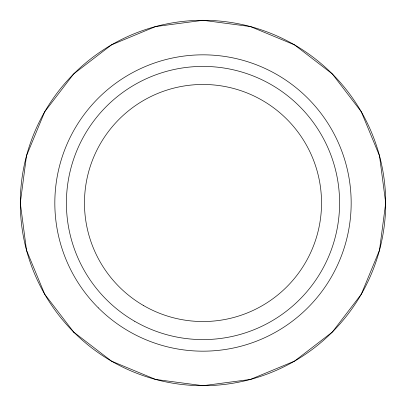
<?xml version="1.0" encoding="UTF-8"?>
<svg xmlns="http://www.w3.org/2000/svg" width="406" height="406" viewBox="0 0 406 406"><rect width="100%" height="100%" fill="white"/><g stroke="black" fill="none" stroke-linecap="round" stroke-linejoin="round"><path stroke-width="0.61" d="M26.502 155.797L20.3 203L26.502 250.203L44.701 294.218L73.689 332.067L111.523 361.147L155.63 379.453L203 385.7L250.37 379.453L294.477 361.147L332.311 332.067L361.299 294.218L379.498 250.203L385.7 203L379.498 155.797L361.299 111.782L332.311 73.933L294.477 44.853L250.37 26.547L203 20.3L155.63 26.547L111.523 44.853L73.689 73.933L44.701 111.782L26.502 155.797M134.701 321.293A136.594 136.594 0 0 0 339.594 203A136.594 136.594 0 0 0 134.701 84.707A136.594 136.594 0 0 0 134.701 321.293M98.328 307.87A148.165 148.165 0 0 0 346.156 241.215A148.165 148.165 0 0 0 164.516 59.921A148.165 148.165 0 0 0 98.328 307.87M143.734 305.652A118.532 118.532 0 0 0 321.532 203A118.532 118.532 0 0 0 143.734 100.348A118.532 118.532 0 0 0 143.734 305.652M73.872 332.25A182.7 182.7 0 0 0 379.498 250.203A182.7 182.7 0 0 0 155.63 26.547A182.7 182.7 0 0 0 73.872 332.25"/></g></svg>
